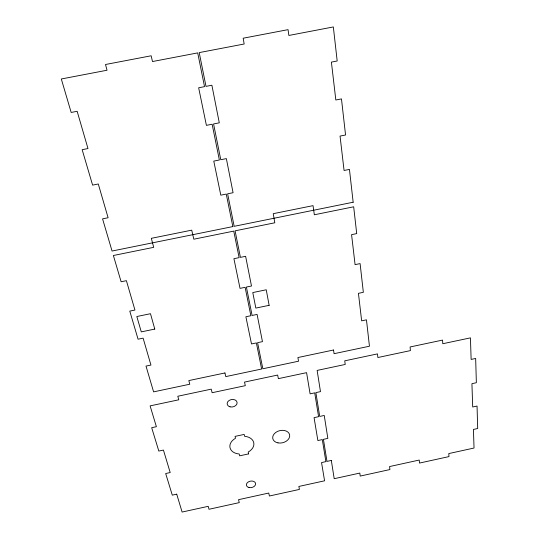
<?xml version="1.0" encoding="UTF-8"?>
<svg xmlns="http://www.w3.org/2000/svg" width="539" height="539" viewBox="0 0 539 539"><rect width="100%" height="100%" fill="white"/><g stroke="black" fill="none" stroke-linecap="round" stroke-linejoin="round"><path stroke-width="0.81" d="M176.718 494.169L172.285 495.132L165.682 473.525L170.203 472.548L163.432 450.072L158.823 451.069L151.681 427.696L156.384 426.693L150.112 405.88L178.786 399.797L177.803 396.246L211.227 389.151L212.11 392.715L245.299 385.668L244.517 382.09L277.666 375.056L278.353 378.654L306.576 372.658L310.1 393.841L314.715 392.857L318.589 416.681L314.069 417.651L317.875 440.545L322.309 439.588L325.893 461.627L321.547 462.577L324.579 480.808L298.862 486.447L299.428 489.419L269.399 496.008L268.752 493.05L238.528 499.68L239.262 502.624L209.011 509.267L208.195 506.33L182.108 512.05L176.718 494.169M331.323 460.441L326.978 461.391L323.42 439.346L327.847 438.389L324.235 415.461L319.715 416.438L315.867 392.608L320.476 391.624L317.134 370.414L345.223 364.452L344.738 360.834L377.482 353.887L377.873 357.519L410.388 350.613L410.098 346.968L442.573 340.082L442.775 343.734L470.432 337.865L471.133 359.425L475.661 358.462L476.361 382.717L471.928 383.674L472.696 406.999L477.042 406.056L477.695 428.518L473.431 429.448L474.037 448.03L448.798 453.569L448.96 456.6L419.49 463.068L419.241 460.05L389.582 466.552L389.906 469.563L360.214 476.078L359.809 473.08L334.2 478.699L331.323 460.441M248.62 453.885L239.653 455.826L239.222 454A12.141 8.732 -11.2 0 1 230.012 447.741A12.141 8.732 -11.2 0 1 235.503 438.274L235.058 436.388L244.174 434.427L244.605 436.314A12.141 8.732 -11.2 0 1 253.741 442.613A12.141 8.732 -11.2 0 1 248.196 452.053L248.62 453.885M224.945 372.954L188.818 380.588L189.775 384.219L153.602 391.866L146.002 366.089L150.94 365.058L143.111 338.148L138.065 339.199L129.778 311.111L134.945 310.046L126.402 280.671L121.12 281.756L113.379 255.506L153.703 247.334L151.324 238.326L191.722 230.16L193.824 239.201L233.751 231.11L239.121 257.635L233.913 258.7L240.03 288.372L245.124 287.321L250.864 315.719L245.885 316.757L251.497 343.949L256.369 342.932L261.644 369.013L225.794 376.599L224.945 372.954M333.54 350.006L297.899 357.539L298.532 361.211L262.837 368.764L257.588 342.676L262.459 341.652L257.09 314.426L252.111 315.463L246.397 287.058L251.484 286.007L245.622 256.308L240.421 257.373L235.078 230.84L274.802 222.789L273.246 213.68L313.038 205.642L314.338 214.778L353.678 206.801L356.71 233.603L351.576 234.654L355.08 264.636L360.099 263.598L363.347 292.313L358.435 293.337L361.649 320.833L366.459 319.829L369.444 346.213L334.065 353.692L333.54 350.006M154.781 329.08L141.292 331.883L136.825 316.528L150.482 313.705L154.781 329.08M269.136 305.33L255.836 308.092L252.778 292.562L266.239 289.78L269.136 305.33M232.835 226.589L112.058 251.033L102.565 218.854L108.103 217.743L98.287 183.988L92.607 185.113L82.157 149.687L87.978 148.548L77.151 111.297L71.175 112.449L61.305 78.984L107.025 70.238L105.509 64.498L151.149 55.786L152.49 61.54L197.705 52.896L204.53 86.651L198.655 87.79L206.403 125.351L212.137 124.233L219.366 159.995L213.774 161.107L220.801 195.172L226.259 194.074L232.835 226.589M353.16 202.233L234.169 226.319L227.626 193.804L233.077 192.713L226.353 158.614L220.768 159.719L213.565 123.95L219.292 122.831L211.881 85.229L206.006 86.368L199.208 52.606L244.167 44.009L243.17 38.215L288.048 29.652L288.87 35.453L333.338 26.95L337.185 60.995L331.397 62.113L335.831 100.005L341.47 98.9L345.553 134.993L340.048 136.084L344.071 170.479L349.447 169.401L353.16 202.233M277.983 442.883A8.631 6.219 -13.3 0 0 289.638 434.899A8.631 6.219 -13.3 0 0 275.975 432.291A8.631 6.219 -13.3 0 0 277.983 442.883M249.025 487.539A4.689 3.261 -11.6 0 0 255.621 483.584A4.689 3.261 -11.6 0 0 248.338 481.92A4.689 3.261 -11.6 0 0 249.025 487.539M230.065 406.837A5.033 3.746 -10.7 0 0 237.099 402.458A5.033 3.746 -10.7 0 0 229.23 400.396A5.033 3.746 -10.7 0 0 230.065 406.837"/></g></svg>
